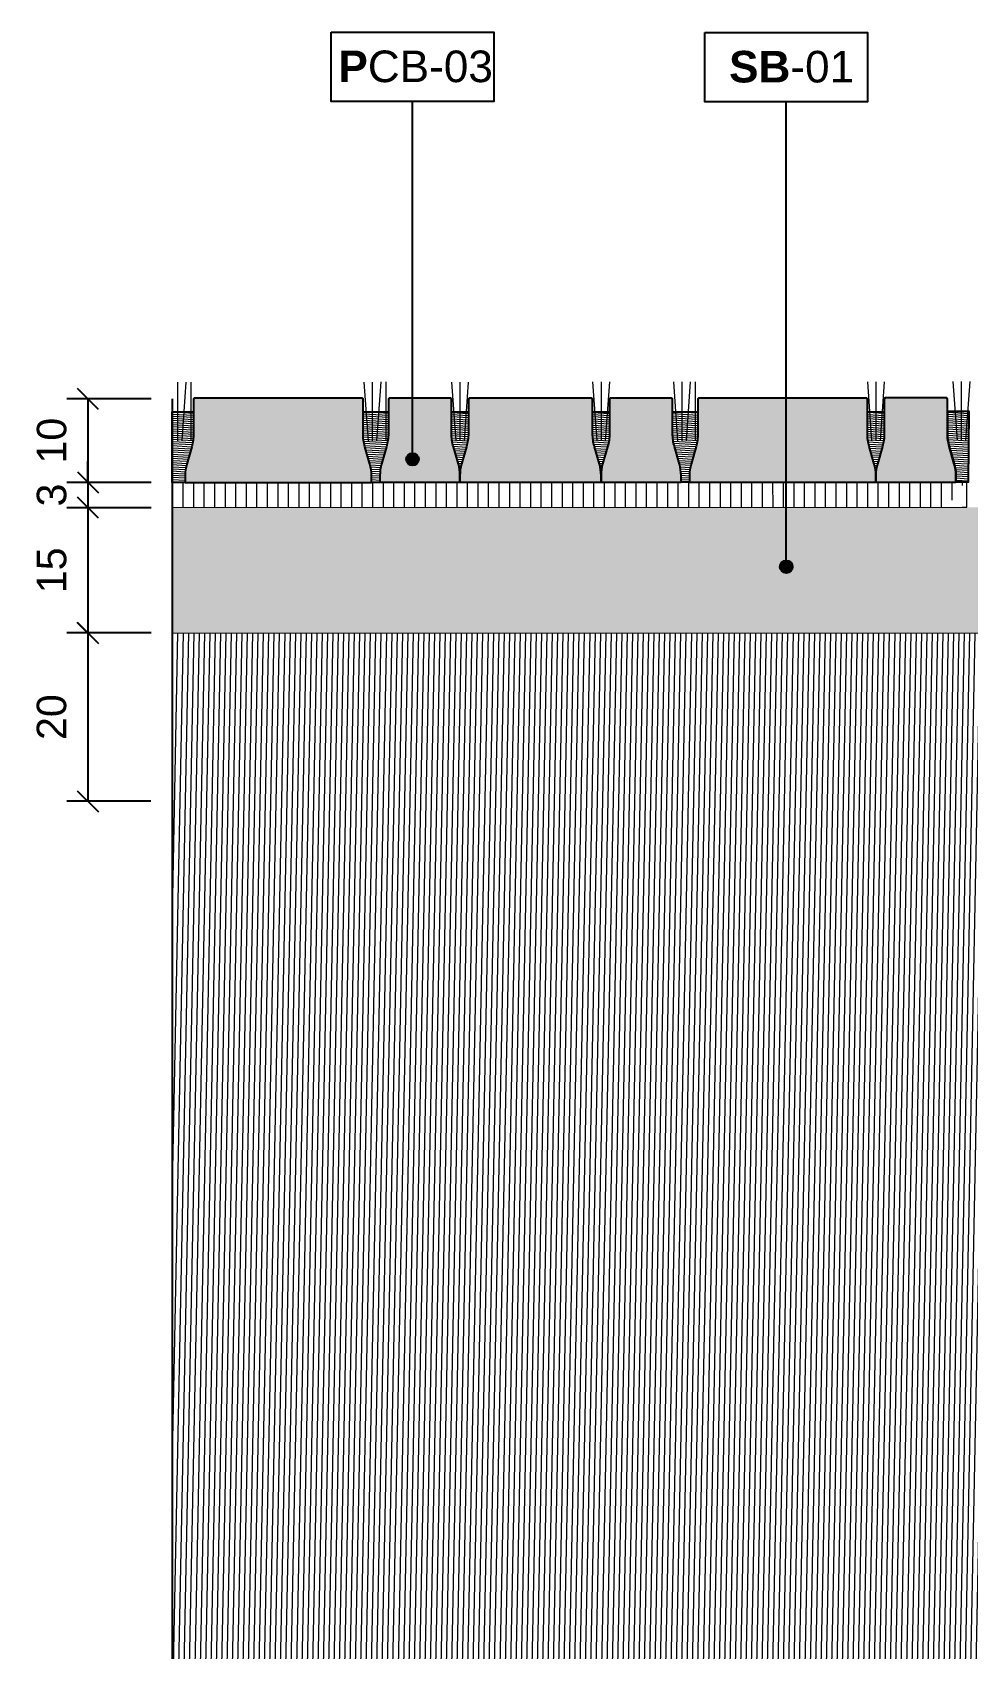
# Model space of a CAD drawing. Header units: metres. Extents: x -325 to 301, y -147 to 149.
# Drawn here: x 67.296 to 68.406, y 15.382 to 17.302 of the extents above; entities that cross this region are included whole.
import ezdxf

# ---------------------------------------------------------------- set-up
doc = ezdxf.new("R2010")
doc.units = ezdxf.units.M
doc.layers.get('Defpoints').update_dxf_attribs({"lineweight": 13})
doc.layers.add('-aux', color=50, linetype='Continuous', plot=False)
doc.layers.add('0-TX-1_25', color=7, linetype='Continuous', true_color=0x3f4f7f)
for name, color, linetype, lineweight, true_color in [('03-TR-Paviment_05_Open Joint Precast Pavements', 7, 'Continuous', 5, 0xb3b3b3), ('3- TR terra vegetal', 7, 'Continuous', 0, 0xbea68e), ('3-TR sorra granitica', 7, 'Continuous', 0, 0xf2dac9)]:
    doc.layers.add(name, color=color, linetype=linetype, lineweight=lineweight, true_color=true_color)
for name, color, linetype, lineweight in [('1-CM', 7, 'Continuous', 0), ('1-L-GESPA', 64, 'Continuous', 0), ('3-TR Seleccionat', 44, 'Continuous', 0), ('3-TR Tot-u', 37, 'Continuous', 0)]:
    doc.layers.add(name, color=color, linetype=linetype, lineweight=lineweight)
for name, color, linetype in [('1-L- kodolé', 7, 'Continuous'), ('1-SECCIÓ', 1, 'Continuous'), ('A-KEYPLAN_HATCH', 7, 'Continuous'), ('A_TEXT_2', 7, 'Continuous')]:
    doc.layers.add(name, color=color, linetype=linetype)
doc.styles.get("Standard").update_dxf_attribs({"font": 'arial.ttf'})
doc.dimstyles.new('ISO-25', dxfattribs={"dimtxt": 0.1, "dimasz": 0.1, "dimexe": 0.1, "dimexo": 0.1, "dimgap": 0.1, "dimtad": 1, "dimdec": 0, "dimlfac": 100, "dimzin": 9, "dimtxsty": 'Standard', "dimblk": 'OBLIQUE', "dimcen": 0.1, "dimadec": 0, "dimazin": 0, "dimtfac": 1, "dimtdec": 0, "dimtmove": 0, "dimatfit": 3, "dimldrblk": 'OBLIQUE', "dimfxl": 1, "dimarcsym": 0})

# ---------------------------------------------------------------- blocks, each defined once
blk = doc.blocks.new('_Oblique')
at = {"color": 0, "lineweight": -2}
blk.add_line((-0.499999999995058, -0.4999999998130015), (0.500000000028669, 0.500000000163238), dxfattribs=at)
blk = doc.blocks.new('*D2147')
at = {"layer": '0-TX-1_25', "color": 0, "lineweight": -2, "transparency": 16777216}
for p, q in [((67.43683932736903, 16.86640819957196), (67.33689761203826, 16.86640819957196)), ((67.36189761203826, 16.86640819957196), (67.36189761203826, 16.76735675693529)), ((67.43683932736903, 16.76735675693529), (67.33689761203826, 16.76735675693529))]:
    blk.add_line(p, q, dxfattribs=at)
at = {"layer": 'Defpoints', "color": 0, "transparency": 16777216}
for p in [(67.46183932736903, 16.86640819957196), (67.36189761203826, 16.76735675693529), (67.46183932736903, 16.76735675693529)]:
    blk.add_point(p, dxfattribs=at)
at = {"layer": '0-TX-1_25', "color": 0, "lineweight": -2, "transparency": 16777216, "xscale": 0.025, "yscale": 0.025, "zscale": 0.025}
for p, rotation in [((67.36189761203826, 16.86640819957196), 90), ((67.36189761203826, 16.76735675693529), 270)]:
    blk.add_blockref('_Oblique', p, dxfattribs=dict(at, rotation=rotation))
at = {"layer": '0-TX-1_25', "color": 0, "transparency": 16777216, "insert": (67.31902755746799, 16.8168824782536), "char_height": 0.035, "attachment_point": 5, "rotation": 90}
blk.add_mtext('10', dxfattribs=at)
blk = doc.blocks.new('*D2148')
at = {"layer": '0-TX-1_25', "color": 0, "lineweight": -2, "transparency": 16777216}
for p, q in [((67.36189761203748, 16.76735675693529), (67.36189761203748, 16.79235675693529)), ((67.436839327369, 16.76735675693529), (67.33689761203748, 16.76735675693529)), ((67.36189761203748, 16.76735675693529), (67.36189761203748, 16.7372792657802)), ((67.436839327369, 16.7372792657802), (67.33689761203748, 16.7372792657802)), ((67.36189761203748, 16.7372792657802), (67.36189761203748, 16.7122792657802))]:
    blk.add_line(p, q, dxfattribs=at)
at = {"layer": 'Defpoints', "color": 0, "transparency": 16777216}
for p in [(67.461839327369, 16.76735675693529), (67.36189761203748, 16.7372792657802), (67.461839327369, 16.7372792657802)]:
    blk.add_point(p, dxfattribs=at)
at = {"layer": '0-TX-1_25', "color": 0, "lineweight": -2, "transparency": 16777216, "xscale": 0.025, "yscale": 0.025, "zscale": 0.025}
for p, rotation in [((67.36189761203748, 16.76735675693529), 270), ((67.36189761203748, 16.7372792657802), 90)]:
    blk.add_blockref('_Oblique', p, dxfattribs=dict(at, rotation=rotation))
at = {"layer": '0-TX-1_25', "color": 0, "transparency": 16777216, "insert": (67.31901562022301, 16.75231801135772), "char_height": 0.035, "attachment_point": 5, "rotation": 90}
blk.add_mtext('3', dxfattribs=at)
blk = doc.blocks.new('*D2149')
at = {"layer": '0-TX-1_25', "color": 0, "lineweight": -2, "transparency": 16777216}
for p, q in [((67.436839327369, 16.7372792657802), (67.33689761203834, 16.7372792657802)), ((67.36189761203835, 16.7372792657802), (67.36189761203835, 16.58848927605714)), ((67.436839327369, 16.58848927605714), (67.33689761203834, 16.58848927605714))]:
    blk.add_line(p, q, dxfattribs=at)
at = {"layer": 'Defpoints', "color": 0, "transparency": 16777216}
for p in [(67.461839327369, 16.7372792657802), (67.36189761203835, 16.58848927605714), (67.461839327369, 16.58848927605714)]:
    blk.add_point(p, dxfattribs=at)
at = {"layer": '0-TX-1_25', "color": 0, "lineweight": -2, "transparency": 16777216, "xscale": 0.025, "yscale": 0.025, "zscale": 0.025}
for p, rotation in [((67.36189761203835, 16.7372792657802), 90), ((67.36189761203835, 16.58848927605714), 270)]:
    blk.add_blockref('_Oblique', p, dxfattribs=dict(at, rotation=rotation))
at = {"layer": '0-TX-1_25', "color": 0, "transparency": 16777216, "insert": (67.31902755746808, 16.66288427091865), "char_height": 0.035, "attachment_point": 5, "rotation": 90}
blk.add_mtext('15', dxfattribs=at)
blk = doc.blocks.new('*D2150')
at = {"layer": '0-TX-1_25', "color": 0, "lineweight": -2, "transparency": 16777216}
for p, q in [((67.43683932736903, 16.58848927605714), (67.33682165266862, 16.58848927605714)), ((67.36182165266862, 16.58848927605714), (67.36182165266862, 16.38864136682058)), ((67.4367633679991, 16.38864136682058), (67.33682165266862, 16.38864136682058))]:
    blk.add_line(p, q, dxfattribs=at)
at = {"layer": 'Defpoints', "color": 0, "transparency": 16777216}
for p in [(67.46183932736903, 16.58848927605714), (67.36182165266862, 16.38864136682058), (67.46176336799911, 16.38864136682058)]:
    blk.add_point(p, dxfattribs=at)
at = {"layer": '0-TX-1_25', "color": 0, "lineweight": -2, "transparency": 16777216, "xscale": 0.025, "yscale": 0.025, "zscale": 0.025}
for p, rotation in [((67.36182165266862, 16.58848927605714), 90), ((67.36182165266862, 16.38864136682058), 270)]:
    blk.add_blockref('_Oblique', p, dxfattribs=dict(at, rotation=rotation))
at = {"layer": '0-TX-1_25', "color": 0, "transparency": 16777216, "insert": (67.31895159809835, 16.48856532143884), "char_height": 0.035, "attachment_point": 5, "rotation": 90}
blk.add_mtext('20', dxfattribs=at)
blk = doc.blocks.new('POINT')
at = {"layer": '0-TX-1_25'}
h = blk.add_hatch(dxfattribs=at)
h.set_pattern_fill('ANGLE', color=256)
h.set_pattern_definition([(0, (-83.74681484067048, -12.72584030761209), (0, 6.985), [5.08, -1.905]), (90, (-83.74681484067048, -12.72584030761209), (-6.985, 4.277078946022131e-16), [5.08, -1.905])])
edge = h.paths.add_edge_path()
edge.add_arc((0, 0), 0.0075, 0, 360)
h = blk.add_hatch(color=256, dxfattribs=at)
h.dxf.hatch_style = 1
edge = h.paths.add_edge_path()
edge.add_arc((0, 0), 0.0075, 0, 360)
blk.add_circle((0, 0), 0.0075, dxfattribs=at)
blk = doc.blocks.new('hatch keyplan 2')
at = {"layer": 'A-KEYPLAN_HATCH'}
blk.add_lwpolyline([(0, 0.005476596624248486), (0.012874798693294, 0.005476596623793739), (0.012874798693294, -2.273736754432321e-13), (0, 0)], close=True, dxfattribs=at)
blk = doc.blocks.new('hatch keyplan')
at = {"layer": 'A-KEYPLAN_HATCH'}
blk.add_blockref('hatch keyplan 2', (1.430579833341536, 0.8521467901477053), dxfattribs=at)
blk = doc.blocks.new('PCB04')
at = {"layer": 'A-KEYPLAN_HATCH'}
blk.add_blockref('hatch keyplan', (-1.429579833357655, -0.8521467901535917), dxfattribs=at)
at = {"layer": 'A_TEXT_2', "insert": (0.0002022691850249725, 0.004032374428489138), "char_height": 0.0025, "attachment_point": 1}
blk.add_mtext_dynamic_manual_height_columns('\\pi0.00137;{\\fArial|b1|i0|c0|p34;P}CB-03', width=0.01456192034901793, gutter_width=0.015, heights=[0], dxfattribs=at)
blk = doc.blocks.new('SB-01')
at = {"layer": 'A-KEYPLAN_HATCH'}
blk.add_blockref('hatch keyplan', (-1.430579833341536, -0.8521467901477053), dxfattribs=at)
at = {"layer": 'A_TEXT_2', "insert": (-0.0007977307988561444, 0.004032374434375541), "char_height": 0.0025, "attachment_point": 1}
blk.add_mtext_dynamic_manual_height_columns('\\pi0.00271;{\\fArial|b1|i0|c0|p34;SB}-01', width=0.01456192034901793, gutter_width=0.015, heights=[0], dxfattribs=at)

msp = doc.modelspace()

# ---------------------------------------------------------------- hatches: boundary and pattern name
at = {"layer": '03-TR-Paviment_05_Open Joint Precast Pavements'}
h = msp.add_hatch(color=256, dxfattribs=at)
h.dxf.hatch_style = 1
edge = h.paths.add_edge_path()
edge.add_line((67.69855364740899, 16.7674007251596), (67.69855157466681, 16.77559650371815))
edge.add_arc((67.65013401814483, 16.77558425316827), 0.0484175580717994, 0.01449690649935381, 16.01351603288779)
edge.add_line((67.69667281259709, 16.78894091968974), (67.6907209248856, 16.80967914952738))
edge.add_arc((67.74564811643037, 16.82544329263662), 0.0571445936109841, 180.0144976407728, 196.0135167670559, ccw=False)
edge.add_line((67.68850352464872, 16.82542883325081), (67.68849311924458, 16.86655410619777))
edge.add_line((67.68849311924458, 16.86655410619777), (67.68769591413115, 16.86655390449111))
edge.add_line((67.68769591413115, 16.86655390449111), (67.68769570056541, 16.86739798027426))
edge.add_line((67.68769570056541, 16.86739798027426), (67.48812425764362, 16.86734748618461))
edge.add_line((67.48812425764362, 16.86734748618461), (67.48812447120973, 16.86650340900448))
edge.add_line((67.48812447120973, 16.86650340900448), (67.4873272656297, 16.866503211023))
edge.add_line((67.4873272656297, 16.866503211023), (67.4873376715001, 16.82537793574785))
edge.add_arc((67.4301930820745, 16.82536347325991), 0.05714459125573003, -15.984518374578215, 0.01450075170441778, ccw=False)
edge.add_line((67.48512824282734, 16.80962713242593), (67.4791868506044, 16.78888588919214))
edge.add_arc((67.52573239306159, 16.77555277531361), 0.04841755310143917, 164.0154767828903, 180.0144959092791)
edge.add_line((67.47731484150974, 16.77554052560768), (67.47731691518312, 16.76734474751503))
edge.add_line((67.47731691518312, 16.76734474751503), (67.69855364740899, 16.7674007251596))
h = msp.add_hatch(color=256, dxfattribs=at)
h.dxf.hatch_style = 1
edge = h.paths.add_edge_path()
edge.add_line((67.80351672919748, 16.76742728356297), (67.80351465692111, 16.77562306165599))
edge.add_arc((67.75509709519616, 16.77561081014645), 0.04841756327499123, 0.01449804057094715, 16.01351716695896)
edge.add_line((67.80163589438536, 16.78896747902445), (67.79568400620822, 16.80970570886196))
edge.add_arc((67.85061119159269, 16.82546984772478), 0.05714458651828371, 180.0144952522338, 196.0135143785157, ccw=False)
edge.add_line((67.79346660690314, 16.82545539072299), (67.79345620103331, 16.86658066366982))
edge.add_line((67.79345620103331, 16.86658066366982), (67.79265899591965, 16.86658046289446))
edge.add_line((67.79265899591965, 16.86658046289446), (67.79265878328522, 16.86742453867787))
edge.add_line((67.79265878328522, 16.86742453867787), (67.719360990723, 16.86740599353641))
edge.add_line((67.719360990723, 16.86740599353641), (67.71936120428933, 16.86656191542497))
edge.add_line((67.71936120428933, 16.86656191542497), (67.7185639982434, 16.86656171837467))
edge.add_line((67.7185639982434, 16.86656171837467), (67.7185744045797, 16.82543644216832))
edge.add_arc((67.66142981823424, 16.82542198180367), 0.05714458817504688, -15.984520502701116, 0.014498623581914671, ccw=False)
edge.add_line((67.71636497544102, 16.8096856397776), (67.7104235832181, 16.78894439654384))
edge.add_arc((67.75696912401855, 16.77561128289777), 0.04841755144474932, 164.0154765074618, 180.0144956338514)
edge.add_line((67.70855157412333, 16.77559903342501), (67.70855364872803, 16.7674032553326))
edge.add_line((67.70855364872803, 16.7674032553326), (67.80351672919748, 16.76742728356297))
h = msp.add_hatch(color=256, dxfattribs=at)
h.dxf.hatch_style = 1
edge = h.paths.add_edge_path()
edge.add_line((67.97100788603221, 16.76746966125198), (67.97100581189304, 16.7756654398102))
edge.add_arc((67.92258825417906, 16.77565319280642), 0.04841755926288743, 0.0144927098038582, 16.01351183619179)
edge.add_line((67.96912705075452, 16.78900985624767), (67.96317516304305, 16.80974808608532))
edge.add_arc((68.01810235316427, 16.82551222730465), 0.05714459172131849, 180.0144962131299, 196.0135153394127, ccw=False)
edge.add_line((67.96095776327194, 16.82549776934319), (67.96094735740213, 16.86662304229003))
edge.add_line((67.96094735740213, 16.86662304229003), (67.96015015228859, 16.86662284104904))
edge.add_line((67.96015015228859, 16.86662284104904), (67.96014993872285, 16.86746691683219))
edge.add_line((67.96014993872285, 16.86746691683219), (67.81432407212377, 16.86743002176702))
edge.add_line((67.81432407212377, 16.86743002176702), (67.81432428662156, 16.86658594319013))
edge.add_line((67.81432428662156, 16.86658594319013), (67.81352708104129, 16.86658574613996))
edge.add_line((67.81352708104129, 16.86658574613996), (67.81353748691191, 16.8254604699335))
edge.add_arc((67.7563929001, 16.82544601288219), 0.05714458864066561, -15.984523824927805, 0.014495301354884305, ccw=False)
edge.add_line((67.81132805684194, 16.80970966754255), (67.80538666508478, 16.78896842384323))
edge.add_arc((67.851932207542, 16.77563530996473), 0.04841755310148207, 164.0154767829574, 180.0144959093464)
edge.add_line((67.80351465599013, 16.77562306025875), (67.80351672919748, 16.76742728356297))
edge.add_line((67.80351672919748, 16.76742728356297), (67.97100788603221, 16.76746966125198))
h = msp.add_hatch(color=256, dxfattribs=at)
h.dxf.hatch_style = 1
edge = h.paths.add_edge_path()
edge.add_line((68.06597096836643, 16.76749368110092), (68.06596889469282, 16.77568946012489))
edge.add_arc((68.01755133439235, 16.77567720672614), 0.0484175618510017, 0.01450027663451062, 16.01351940302273)
edge.add_line((68.06409013169153, 16.78903387702756), (68.05813824444584, 16.80977210639969))
edge.add_arc((68.11306543148692, 16.82553624549578), 0.05714458817496195, 180.0144950188371, 196.0135141451203, ccw=False)
edge.add_line((68.05592084514063, 16.82552178872636), (68.05591043927058, 16.86664706260451))
edge.add_line((68.05591043927058, 16.86664706260451), (68.05511323415679, 16.86664686229486))
edge.add_line((68.05511323415679, 16.86664686229486), (68.05511302105695, 16.86749093714678))
edge.add_line((68.05511302105695, 16.86749093714678), (67.98181522896039, 16.86747239200545))
edge.add_line((67.98181522896039, 16.86747239200545), (67.98181544252648, 16.86662831482532))
edge.add_line((67.98181544252648, 16.86662831482532), (67.98101823694667, 16.86662811591252))
edge.add_line((67.98101823694667, 16.86662811591252), (67.98102864188553, 16.82550284156845))
edge.add_arc((67.92388405056991, 16.82548838050409), 0.05714459314539206, -15.984519802403497, 0.014499323879022086, ccw=False)
edge.add_line((67.9788192127472, 16.80975203778074), (67.97287782052418, 16.78901079501264))
edge.add_arc((68.01942336675992, 16.77567768398297), 0.04841755594941205, 164.0154812551369, 180.0145003815259)
edge.add_line((67.97100581236107, 16.77566543049707), (67.9710078860342, 16.76746965333574))
edge.add_line((67.9710078860342, 16.76746965333574), (68.06597096836643, 16.76749368110092))
h = msp.add_hatch(color=256, dxfattribs=at)
h.dxf.hatch_style = 1
edge = h.paths.add_edge_path()
edge.add_line((68.29720769958573, 16.76755217820769), (68.29720562730922, 16.77574795676637))
edge.add_arc((68.24878807078723, 16.77573570621644), 0.04841755807180651, 0.01449690655821002, 16.01351603294669)
edge.add_line((68.29532686523949, 16.78909237273795), (68.28937497706235, 16.80983060257547))
edge.add_arc((68.34430216741697, 16.825594742138), 0.05714459148860222, 180.0144945518477, 196.0135136781331, ccw=False)
edge.add_line((68.28715757775693, 16.8255802858335), (68.28714717235277, 16.86670555878042))
edge.add_line((68.28714717235277, 16.86670555878042), (68.28634996677356, 16.86670535753933))
edge.add_line((68.28634996677356, 16.86670535753933), (68.28634975320746, 16.86754943471946))
edge.add_line((68.28634975320746, 16.86754943471946), (68.08677831028581, 16.86749894016414))
edge.add_line((68.08677831028581, 16.86749894016414), (68.08677852431781, 16.86665486205281))
edge.add_line((68.08677852431781, 16.86665486205281), (68.08598131920357, 16.86665466360579))
edge.add_line((68.08598131920357, 16.86665466360579), (68.08599172367684, 16.82552938879596))
edge.add_arc((68.02884713590791, 16.8255149265413), 0.05714458959900513, -15.984518608053577, 0.014500518229283443, ccw=False)
edge.add_line((68.08378229500396, 16.80977858593968), (68.07784090231537, 16.7890373427058))
edge.add_arc((68.12438644358062, 16.77570423237345), 0.04841755097906049, 164.015480428673, 180.0144995550625)
edge.add_line((68.07596889415194, 16.77569197958721), (68.07597096735962, 16.76749620149444))
edge.add_line((68.07597096735962, 16.76749620149444), (68.29720769958573, 16.76755217820769))
h = msp.add_hatch(color=256, dxfattribs=at)
h.dxf.hatch_style = 1
edge = h.paths.add_edge_path()
edge.add_line((68.39217078378171, 16.76757620154955), (68.39216871150533, 16.77577197964257))
edge.add_arc((68.34375114978039, 16.77575972813303), 0.04841756327499834, 0.01449804057094502, 16.01351716695664)
edge.add_line((68.39028994896958, 16.78911639701103), (68.38433806079243, 16.80985462684853))
edge.add_arc((68.4392652461769, 16.8256187657113), 0.05714458651827584, 180.0144952521804, 196.0135143784623, ccw=False)
edge.add_line((68.38212066148736, 16.82560430870957), (68.38211025561753, 16.8667295816564))
edge.add_line((68.38211025561753, 16.8667295816564), (68.38131305050388, 16.86672938088107))
edge.add_line((68.38131305050388, 16.86672938088107), (68.38131283786944, 16.86757345666445))
edge.add_line((68.38131283786944, 16.86757345666445), (68.30801504530722, 16.86755491152299))
edge.add_line((68.30801504530722, 16.86755491152299), (68.30801525887355, 16.86671083341155))
edge.add_line((68.30801525887355, 16.86671083341155), (68.30721805282762, 16.86671063636125))
edge.add_line((68.30721805282762, 16.86671063636125), (68.30722845916391, 16.82558536015492))
edge.add_arc((68.2500838728184, 16.82557089979021), 0.05714458817510373, -15.984520502640407, 0.014498623638871777, ccw=False)
edge.add_line((68.30501903002525, 16.80983455776418), (68.29907763780233, 16.78909331453043))
edge.add_arc((68.34562317860278, 16.77576020088436), 0.04841755144475615, 164.0154765074641, 180.0144956338514)
edge.add_line((68.29720562870756, 16.7757479514116), (68.29720770331225, 16.76755217331917))
edge.add_line((68.29720770331225, 16.76755217331917), (68.39217078378171, 16.76757620154955))
at = {"layer": '3- TR terra vegetal'}
h = msp.add_hatch(dxfattribs=at)
h.set_pattern_fill('_USER', color=256, scale=0.002499999999999998, angle=-38.89586389563746, style=0, pattern_type=0)
h.set_pattern_definition([(356.7506083412253, (77.65892657981485, 10.06214581985447), (0.0001417054676983827, 0.002495980681099989), [])])
edge = h.paths.add_edge_path()
edge.add_line((67.47731691662128, 16.76734124323554), (67.46731691902777, 16.76733871207654))
edge.add_line((67.46731691902777, 16.76733871207654), (67.461839327369, 16.76733871207654))
edge.add_line((67.461839327369, 16.76733871207654), (67.461839327369, 16.78887890659589))
edge.add_line((67.461839327369, 16.78887890659589), (67.461839327369, 16.80961713872909))
edge.add_line((67.461839327369, 16.80961713872909), (67.461839327369, 16.82536682150897))
edge.add_line((67.461839327369, 16.82536682150897), (67.461839327369, 16.85092943954971))
edge.add_line((67.461839327369, 16.85092943954971), (67.48733120562147, 16.85093704723689))
edge.add_line((67.48733120562147, 16.85093704723689), (67.48733767308171, 16.82537442919593))
edge.add_arc((67.43019308153305, 16.82535996947032), 0.05714459337808998, -15.984521144791472, 0.014497981523106773, ccw=False)
edge.add_line((67.48512824356536, 16.80962362539581), (67.47918685145721, 16.78888238445729))
edge.add_arc((67.52573239067537, 16.77554927130236), 0.04841754978839098, 164.0154765505667, 180.0144956767758)
edge.add_line((67.47731484243653, 16.77553702179375), (67.47731691662128, 16.76734124323554))
edge.add_line((67.47731691662128, 16.76734124323554), (67.46731691902777, 16.76733871207654))
h = msp.add_hatch(dxfattribs=at)
h.set_pattern_fill('_USER', color=256, scale=0.002499999999999998, angle=-38.89586389563746, style=0, pattern_type=0)
h.set_pattern_definition([(356.7506083412253, (77.890163312428, 10.06220432935878), (0.0001417054676983827, 0.002495980681099989), [])])
edge = h.paths.add_edge_path()
edge.add_line((67.70855364923443, 16.76739975273985), (67.69855365164092, 16.76739722158085))
edge.add_line((67.69855365164092, 16.76739722158085), (67.69855157652475, 16.77559300060447))
edge.add_arc((67.65013402212362, 16.77558075286643), 0.04841755595022462, 0.01449357970011741, 16.01351270581423)
edge.add_line((67.69667281531224, 16.7889374161002), (67.6907209288818, 16.80967564823339))
edge.add_arc((67.74564811725892, 16.82543978952491), 0.05714459006480625, 180.0144967651825, 196.0135158913986, ccw=False)
edge.add_line((67.68850352902324, 16.82542533101328), (67.68849706063166, 16.85098794905402))
edge.add_line((67.68849706063166, 16.85098794905402), (67.71856793823463, 16.8509955567412))
edge.add_line((67.71856793823463, 16.8509955567412), (67.71857440569487, 16.82543293870023))
edge.add_arc((67.66142981414619, 16.82541847897463), 0.05714459337810419, -15.984521144787493, 0.014497981523106773, ccw=False)
edge.add_line((67.71636497617851, 16.80968213490011), (67.71042358407037, 16.78894089396159))
edge.add_arc((67.75696912328851, 16.77560778080666), 0.04841754978837733, 164.015476550562, 180.0144956767758)
edge.add_line((67.70855157504968, 16.77559553129805), (67.70855364923443, 16.76739975273985))
edge.add_line((67.70855364923443, 16.76739975273985), (67.69855365164092, 16.76739722158085))
h = msp.add_hatch(dxfattribs=at)
h.set_pattern_fill('_USER', color=256, scale=0.002499999999999998, angle=-38.89586389563746, style=0, pattern_type=0)
h.set_pattern_definition([(356.7506083412253, (77.89016331335888, 10.0622043311035), (0.0001417054676983827, 0.002495980681099989), [])])
edge = h.paths.add_edge_path()
edge.add_line((67.80351673249645, 16.76742378650323), (67.80351465784618, 16.77561956459564))
edge.add_arc((67.7550971069912, 16.77560731804958), 0.04841755240377495, 0.01449217021304442, 16.01351129632717)
edge.add_line((67.80163589709956, 16.78896397916014), (67.79568401020325, 16.80970221222455))
edge.add_arc((67.8506111985804, 16.82546635351618), 0.05714459006486297, 180.0144967652751, 196.0135158914935, ccw=False)
edge.add_line((67.79346661034465, 16.82545189500445), (67.79346014288569, 16.85101450792314))
edge.add_line((67.79346014288569, 16.85101450792314), (67.81353102196385, 16.85101958445109))
edge.add_line((67.81353102196385, 16.85101958445109), (67.8135374875598, 16.8254569729289))
edge.add_arc((67.75639289624446, 16.82544251154659), 0.05714459314518119, -15.984519483638394, 0.014499642674024926, ccw=False)
edge.add_line((67.8113280585091, 16.80970616912893), (67.80538666593576, 16.78896492632765))
edge.add_arc((67.85193220041593, 16.77563181552687), 0.04841754458531457, 164.0154776847026, 180.0144968109154)
edge.add_line((67.8035146573804, 16.77561956506118), (67.80351673203091, 16.76742378603745))
h = msp.add_hatch(dxfattribs=at)
h.set_pattern_fill('_USER', color=256, scale=0.002499999999999998, angle=-38.89586389563746, style=0, pattern_type=0)
h.set_pattern_definition([(356.7506083412253, (78.05765446972771, 10.06224670972371), (0.0001417054676983827, 0.002495980681099989), [])])
edge = h.paths.add_edge_path()
edge.add_line((67.97100788886527, 16.76746616512344), (67.971005814215, 16.77566194321585))
edge.add_arc((67.92258826336003, 16.77564969666978), 0.04841755240377495, 0.01449217021304442, 16.01351129632717)
edge.add_line((67.96912705346838, 16.78900635778035), (67.96317516657207, 16.80974459084476))
edge.add_arc((68.01810235494922, 16.82550873213638), 0.05714459006486297, 180.0144967652751, 196.0135158914935, ccw=False)
edge.add_line((67.96095776671348, 16.82549427362466), (67.96095129925452, 16.85105688654335))
edge.add_line((67.96095129925452, 16.85105688654335), (67.98102217833268, 16.8510619630713))
edge.add_line((67.98102217833268, 16.8510619630713), (67.98102864392862, 16.82549935154911))
edge.add_arc((67.92388405261329, 16.8254848901668), 0.05714459314518119, -15.984519483638394, 0.014499642674024926, ccw=False)
edge.add_line((67.97881921487793, 16.80974854774914), (67.97287782230458, 16.78900730494786))
edge.add_arc((68.01942335678476, 16.77567419414708), 0.04841754458531457, 164.0154776847026, 180.0144968109154)
edge.add_line((67.97100581374923, 16.77566194368138), (67.97100788839974, 16.76746616465766))
h = msp.add_hatch(dxfattribs=at)
h.set_pattern_fill('_USER', color=256, scale=0.002499999999999998, angle=-38.89586389563746, style=0, pattern_type=0)
h.set_pattern_definition([(356.7506083412253, (78.257580632454, 10.06229728576552), (0.0001417054676983827, 0.002495980681099989), [])])
edge = h.paths.add_edge_path()
edge.add_line((68.07597096926042, 16.76749270914659), (68.06597097166691, 16.7674901779876))
edge.add_line((68.06597097166691, 16.7674901779876), (68.06596889655074, 16.77568595701122))
edge.add_arc((68.01755134214962, 16.77567370927317), 0.04841755595022462, 0.01449357970011741, 16.01351270581423)
edge.add_line((68.06409013533823, 16.78903037250694), (68.0581382489078, 16.80976860464014))
edge.add_arc((68.11306543728492, 16.82553274593166), 0.05714459006480625, 180.0144967651825, 196.0135158913986, ccw=False)
edge.add_line((68.05592084904923, 16.82551828742002), (68.05591438065765, 16.85108090546076))
edge.add_line((68.05591438065765, 16.85108090546076), (68.08598525826062, 16.85108851314794))
edge.add_line((68.08598525826062, 16.85108851314794), (68.08599172572086, 16.82552589510698))
edge.add_arc((68.02884713417218, 16.82551143538137), 0.05714459337810419, -15.984521144787493, 0.014497981523106773, ccw=False)
edge.add_line((68.0837822962045, 16.80977509130686), (68.07784090409636, 16.78903385036834))
edge.add_arc((68.1243864433145, 16.77570073721341), 0.04841754978837733, 164.015476550562, 180.0144956767758)
edge.add_line((68.07596889507568, 16.7756884877048), (68.07597096926042, 16.76749270914659))
edge.add_line((68.07597096926042, 16.76749270914659), (68.06597097166691, 16.7674901779876))
h = msp.add_hatch(dxfattribs=at)
h.set_pattern_fill('_USER', color=256, scale=0.002499999999999998, angle=-38.89586389563746, style=0, pattern_type=0)
h.set_pattern_definition([(356.7506083412253, (78.38385428467835, 10.0623292262141), (0.0001417054676983827, 0.002495980681099989), [])])
edge = h.paths.add_edge_path()
edge.add_line((68.29720770381591, 16.76754868161383), (68.29720562916565, 16.77574445970625))
edge.add_arc((68.24878807831067, 16.77573221316018), 0.04841755240377495, 0.01449217021304442, 16.01351129632717)
edge.add_line((68.29532686841902, 16.78908887427075), (68.28937498152271, 16.80982710733515))
edge.add_arc((68.34430216989986, 16.82559124862678), 0.05714459006486297, 180.0144967652751, 196.0135158914935, ccw=False)
edge.add_line((68.28715758166412, 16.82557679011505), (68.28715111420516, 16.85113940303374))
edge.add_line((68.28715111420516, 16.85113940303374), (68.30722199328332, 16.8511444795617))
edge.add_line((68.30722199328332, 16.8511444795617), (68.30722845887927, 16.82558186803951))
edge.add_arc((68.25008386756393, 16.82556740665719), 0.05714459314518119, -15.984519483638394, 0.014499642674024926, ccw=False)
edge.add_line((68.30501902982857, 16.80983106423953), (68.29907763725522, 16.78908982143825))
edge.add_arc((68.3456231717354, 16.77575671063747), 0.04841754458531457, 164.0154776847026, 180.0144968109154)
edge.add_line((68.29720562869987, 16.77574446017178), (68.29720770335038, 16.76754868114806))
h = msp.add_hatch(dxfattribs=at)
h.set_pattern_fill('_USER', color=256, scale=0.002499999999999998, angle=-38.89586389563746, style=0, pattern_type=0)
h.set_pattern_definition([(356.7506083412253, (78.7985699111787, 10.05693786491683), (0.0001417054676983827, 0.002495980681099989), [])])
edge = h.paths.add_edge_path()
edge.add_line((68.39212835196912, 16.7680848161867), (68.4070885953142, 16.76808504361986))
edge.add_line((68.4070885953142, 16.76808504361986), (68.40801421946473, 16.85139284723873))
edge.add_line((68.40801421946473, 16.85139284723873), (68.3821140634348, 16.85168062111924))
edge.add_line((68.3821140634348, 16.85168062111924), (68.38210759550876, 16.82611800261273))
edge.add_arc((68.43925217900707, 16.82610354571012), 0.05714458532702626, 179.9855048469004, 195.9845239732118)
edge.add_line((68.38431702549137, 16.8103672011408), (68.39025841759906, 16.78962595833965))
edge.add_arc((68.34371288003766, 16.77629284541713), 0.04841754813168849, -0.014495401284989384, 15.984523724931819, ccw=False)
edge.add_line((68.39213042661986, 16.77628059614174), (68.39212835196912, 16.7680848161867))
edge.add_line((68.39212835196912, 16.7680848161867), (68.4070885953142, 16.76808504361986))
at = {"layer": '3-TR Seleccionat'}
h = msp.add_hatch(dxfattribs=at)
h.set_pattern_fill('ANSI31', color=256, scale=0.002, angle=223.8682194563586, style=0)
h.set_pattern_definition([(268.8682194563586, (428204.6732236163, -659405.297450917), (-0.006348761178338337, 0.0001254252782496586), [])])
h.paths.add_polyline_path([(67.461839327369, 16.38864139983551), (67.461839327369, 14.51848977604487), (70.34267652170769, 14.51848977604487), (70.34267652170769, 14.76848977604487), (69.89434248433643, 14.76848977604487), (69.68790089790646, 16.58848927605712), (68.40385150047759, 16.58848927605713), (67.461839327369, 16.58848927605713)])
at = {"layer": '3-TR sorra granitica'}
h = msp.add_hatch(dxfattribs=at)
h.set_pattern_fill('LINE', color=256, scale=0.09999999999999998, angle=54.36802460532453, style=0)
h.set_pattern_definition([(90.01449684407231, (92.47243917585915, 224.9293241760332), (-0.0124999995998879, -3.162720719002675e-06), [])])
h.paths.add_polyline_path([(68.40333570506516, 16.76731793271347), (68.40275823231869, 16.73808748885472), (68.40524268504932, 16.73808832254619), (68.40522252366641, 16.76731783822218)])
h.paths.add_polyline_path([(67.461839327369, 16.76736508255061), (67.461839327369, 16.73777175087912), (68.38162344803916, 16.73808039679399), (68.4029139911373, 16.76731795383274)])
at = {"layer": '3-TR Tot-u'}
h = msp.add_hatch(dxfattribs=at)
h.set_pattern_fill('EARTH', color=256, scale=0.005, angle=-84.07414778341365)
h.set_pattern_definition([(275.9258522165863, (4.585589695748823, -62.99837885617912), (0.03485825126725671, -0.02830242601949161), [0.03175, -0.03175]), (275.9258522165863, (4.59743232274009, -62.99714963894516), (0.03485825126725671, -0.02830242601949161), [0.03175, -0.03175]), (275.9258522165863, (4.609274949731351, -62.9959204217112), (0.03485825126725671, -0.02830242601949161), [0.03175, -0.03175]), (5.925852216586344, (4.613632231139761, -62.99945822496365), (0.02830242601949161, 0.03485825126725671), [0.03174999999999995, -0.03174999999999995]), (5.925852216586344, (4.614861448373716, -63.0113008519549), (0.02830242601949161, 0.03485825126725671), [0.03174999999999995, -0.03174999999999995]), (5.925852216586344, (4.616090665607672, -63.02314347894617), (0.02830242601949161, 0.03485825126725671), [0.03174999999999995, -0.03174999999999995])])
h.paths.add_polyline_path([(68.4052198415228, 16.53783138054538), (68.40099428444869, 16.53791486008647), (68.40099285046017, 16.53783293287904)])
h.paths.add_polyline_path([(67.461839327369, 16.5885932382734), (68.46241961628861, 16.58848927605713), (69.68790089790646, 16.58848927605714), (69.6449867274669, 16.7381632505962), (69.60406937535862, 16.73809563783914), (67.461839327369, 16.73747403263822)])

# ---------------------------------------------------------------- linework, layer by layer
at = {"layer": '-aux'}
for points in [[(67.47731691662128, 16.76734124323554), (67.46731691902777, 16.76733871207654), (67.461839327369, 16.76733871207654), (67.461839327369, 16.78887890659589), (67.461839327369, 16.80961713872909), (67.461839327369, 16.82536682150897), (67.461839327369, 16.85092943954971), (67.48733120562147, 16.85093704723689), (67.48733767308171, 16.82537442919593, -0.0699225111484148), (67.48512824356536, 16.80962362539581), (67.47918685145721, 16.78888238445729, 0.06992251114798485), (67.47731484243653, 16.77553702179375), (67.47731691662128, 16.76734124323554), (67.46731691902777, 16.76733871207654)], [(67.70855364923443, 16.76739975273985), (67.69855365164092, 16.76739722158085), (67.69855157652475, 16.77559300060447, 0.06992251114754273), (67.69667281531224, 16.7889374161002), (67.6907209288818, 16.80967564823339, -0.06992251114800961), (67.68850352902324, 16.82542533101328), (67.68849706063166, 16.85098794905402), (67.71856793823463, 16.8509955567412), (67.71857440569487, 16.82543293870023, -0.0699225111484148), (67.71636497617851, 16.80968213490011), (67.71042358407037, 16.78894089396159, 0.06992251114798485), (67.70855157504968, 16.77559553129805), (67.70855364923443, 16.76739975273985), (67.69855365164092, 16.76739722158085)], [(67.80351673203091, 16.76742378603745), (67.80351673249645, 16.76742378650323), (67.80351465784618, 16.77561956459564, 0.06992251114754273), (67.80163589709956, 16.78896397916014), (67.79568401020325, 16.80970221222455, -0.06992251114800961), (67.79346661034465, 16.82545189500445), (67.79346014288569, 16.85101450792314), (67.81353102196385, 16.85101958445109), (67.8135374875598, 16.8254569729289, -0.0699225111484148), (67.8113280585091, 16.80970616912893), (67.80538666593576, 16.78896492632765, 0.06992251114798485), (67.8035146573804, 16.77561956506118), (67.80351673203091, 16.76742378603745), (67.80351673249645, 16.76742378650323)], [(67.97100788839974, 16.76746616465766), (67.97100788886527, 16.76746616512344), (67.971005814215, 16.77566194321585, 0.06992251114754273), (67.96912705346838, 16.78900635778035), (67.96317516657207, 16.80974459084476, -0.06992251114800961), (67.96095776671348, 16.82549427362466), (67.96095129925452, 16.85105688654335), (67.98102217833268, 16.8510619630713), (67.98102864392862, 16.82549935154911, -0.0699225111484148), (67.97881921487793, 16.80974854774914), (67.97287782230458, 16.78900730494786, 0.06992251114798485), (67.97100581374923, 16.77566194368138), (67.97100788839974, 16.76746616465766), (67.97100788886527, 16.76746616512344)], [(68.07597096926042, 16.76749270914659), (68.06597097166691, 16.7674901779876), (68.06596889655074, 16.77568595701122, 0.06992251114754273), (68.06409013533823, 16.78903037250694), (68.0581382489078, 16.80976860464014, -0.06992251114800961), (68.05592084904923, 16.82551828742002), (68.05591438065765, 16.85108090546076), (68.08598525826062, 16.85108851314794), (68.08599172572086, 16.82552589510698, -0.0699225111484148), (68.0837822962045, 16.80977509130686), (68.07784090409636, 16.78903385036834, 0.06992251114798485), (68.07596889507568, 16.7756884877048), (68.07597096926042, 16.76749270914659), (68.06597097166691, 16.7674901779876)], [(68.29720770335038, 16.76754868114806), (68.29720770381591, 16.76754868161383), (68.29720562916565, 16.77574445970625, 0.06992251114754273), (68.29532686841902, 16.78908887427075), (68.28937498152271, 16.80982710733515, -0.06992251114800961), (68.28715758166412, 16.82557679011505), (68.28715111420516, 16.85113940303374), (68.30722199328332, 16.8511444795617), (68.30722845887927, 16.82558186803951, -0.0699225111484148), (68.30501902982857, 16.80983106423953), (68.29907763725522, 16.78908982143825, 0.06992251114798485), (68.29720562869987, 16.77574446017178), (68.29720770335038, 16.76754868114806), (68.29720770381591, 16.76754868161383)], [(68.39212835196912, 16.7680848161867), (68.4070885953142, 16.76808504361986), (68.40801421946473, 16.85139284723873), (68.3821140634348, 16.85168062111924), (68.38210759550876, 16.82611800261273, 0.0699225111484148), (68.38431702549137, 16.8103672011408), (68.39025841759906, 16.78962595833965, -0.06992251114798485), (68.39213042661986, 16.77628059614174), (68.39212835196912, 16.7680848161867), (68.4070885953142, 16.76808504361986)]]:
    msp.add_lwpolyline(points, format="xyb", dxfattribs=at)
at = {"layer": '0-TX-1_25'}
for points in [[(67.74721148195682, 16.79472366932031), (67.74721148195682, 17.21967139162663)], [(68.19083769735151, 16.66709325265742), (68.19083769735104, 17.21967139162436)]]:
    msp.add_lwpolyline(points, dxfattribs=at)
at = {"layer": '1-CM'}
msp.add_line((69.68790089790646, 16.58848927605712), (67.461839327369, 16.58790565604344), dxfattribs=at)
for points in [[(68.3994940849248, 16.73808457938902), (68.40524268504932, 16.73808832254619), (68.40522252366641, 16.76731783822218), (67.461839327369, 16.76734622521536)], [(67.461839327369, 16.73747403263822), (68.3994940849248, 16.73808457938902)]]:
    msp.add_lwpolyline(points, dxfattribs=at)
at = {"layer": '1-L- kodolé'}
for points in [[(67.69855364740899, 16.7674007251596), (67.69855157466681, 16.77559650371815, 0.06992251114875708), (67.69667281259709, 16.78894091968974), (67.6907209248856, 16.80967914952738, -0.0699225111482901), (67.68850352464872, 16.82542883325081), (67.68849311924458, 16.86655410619777), (67.68769591413115, 16.86655390449111), (67.68769570056541, 16.86739798027426), (67.48812425764362, 16.86734748618461), (67.48812447120973, 16.86650340900448), (67.4873272656297, 16.866503211023), (67.4873376715001, 16.82537793574785, -0.0699225111482901), (67.48512824282734, 16.80962713242593), (67.4791868506044, 16.78888588919214, 0.06992251114875708), (67.47731484150974, 16.77554052560768), (67.47731691518312, 16.76734474751503)], [(67.80351672919748, 16.76742728356297), (67.80351465692111, 16.77562306165599, 0.06992251114875708), (67.80163589438536, 16.78896747902445), (67.79568400620822, 16.80970570886196, -0.0699225111482901), (67.79346660690314, 16.82545539072299), (67.79345620103331, 16.86658066366982), (67.79265899591965, 16.86658046289446), (67.79265878328522, 16.86742453867787), (67.719360990723, 16.86740599353641), (67.71936120428933, 16.86656191542497), (67.7185639982434, 16.86656171837467), (67.7185744045797, 16.82543644216832, -0.0699225111482901), (67.71636497544102, 16.8096856397776), (67.7104235832181, 16.78894439654384, 0.06992251114875708), (67.70855157412333, 16.77559903342501), (67.70855364872803, 16.7674032553326)], [(67.97100788603221, 16.76746966125198), (67.97100581189304, 16.7756654398102, 0.06992251114875708), (67.96912705075452, 16.78900985624767), (67.96317516304305, 16.80974808608532, -0.0699225111482901), (67.96095776327194, 16.82549776934319), (67.96094735740213, 16.86662304229003), (67.96015015228859, 16.86662284104904), (67.96014993872285, 16.86746691683219), (67.81432407212377, 16.86743002176702), (67.81432428662156, 16.86658594319013), (67.81352708104129, 16.86658574613996), (67.81353748691191, 16.8254604699335, -0.0699225111482901), (67.81132805684194, 16.80970966754255), (67.80538666508478, 16.78896842384323, 0.06992251114875708), (67.80351465599013, 16.77562306025875), (67.80351672919748, 16.76742728356297)], [(68.06597096836643, 16.76749368110092), (68.06596889469282, 16.77568946012489, 0.06992251114875708), (68.06409013169153, 16.78903387702756), (68.05813824444584, 16.80977210639969, -0.0699225111482901), (68.05592084514063, 16.82552178872636), (68.05591043927058, 16.86664706260451), (68.05511323415679, 16.86664686229486), (68.05511302105695, 16.86749093714678), (67.98181522896039, 16.86747239200545), (67.98181544252648, 16.86662831482532), (67.98101823694667, 16.86662811591252), (67.98102864188553, 16.82550284156845, -0.0699225111482901), (67.9788192127472, 16.80975203778074), (67.97287782052418, 16.78901079501264, 0.06992251114875708), (67.97100581236107, 16.77566543049707), (67.9710078860342, 16.76746965333574)], [(68.29720769958573, 16.76755217820769), (68.29720562730922, 16.77574795676637, 0.06992251114875708), (68.29532686523949, 16.78909237273795), (68.28937497706235, 16.80983060257547, -0.0699225111482901), (68.28715757775693, 16.8255802858335), (68.28714717235277, 16.86670555878042), (68.28634996677356, 16.86670535753933), (68.28634975320746, 16.86754943471946), (68.08677831028581, 16.86749894016414), (68.08677852431781, 16.86665486205281), (68.08598131920357, 16.86665466360579), (68.08599172367684, 16.82552938879596, -0.0699225111482901), (68.08378229500396, 16.80977858593968), (68.07784090231537, 16.7890373427058, 0.06992251114875708), (68.07596889415194, 16.77569197958721), (68.07597096735962, 16.76749620149444)], [(68.39217078378171, 16.76757620154955), (68.39216871150533, 16.77577197964257, 0.06992251114875708), (68.39028994896958, 16.78911639701103), (68.38433806079243, 16.80985462684853, -0.0699225111482901), (68.38212066148736, 16.82560430870957), (68.38211025561753, 16.8667295816564), (68.38131305050388, 16.86672938088107), (68.38131283786944, 16.86757345666445), (68.30801504530722, 16.86755491152299), (68.30801525887355, 16.86671083341155), (68.30721805282762, 16.86671063636125), (68.30722845916391, 16.82558536015492, -0.0699225111482901), (68.30501903002525, 16.80983455776418), (68.29907763780233, 16.78909331453043, 0.06992251114875708), (68.29720562870756, 16.7757479514116), (68.29720770331225, 16.76755217331917)]]:
    msp.add_lwpolyline(points, format="xyb", close=True, dxfattribs=at)
at = {"layer": '1-L-GESPA'}
for points in [[(67.46821147768688, 16.88649486374215), (67.46822917323733, 16.81657301016656)], [(67.47821147760857, 16.88649739536741), (67.47322917343189, 16.8165742724868)], [(67.4842114774682, 16.88649891536698), (67.48422917301876, 16.81657706132572)], [(67.6894482117751, 16.88655084255288), (67.69446590565666, 16.81663025455666)], [(67.69944821030003, 16.88655337324646), (67.69946590585049, 16.81663151967086)], [(67.70944821022172, 16.88655590487171), (67.70446590604504, 16.8166327819911)], [(67.71544821008135, 16.88655742487128), (67.71546590563192, 16.81663557083003)], [(67.79348659329301, 16.88653810265932), (67.79850428810578, 16.816617515129)], [(67.80348659228386, 16.88654063242167), (67.80350428736865, 16.81661877884596)], [(67.81348659267097, 16.88654316497835), (67.80850428802874, 16.81662004163196)], [(67.96097774966184, 16.88658048127952), (67.9659954444746, 16.8166598937492)], [(67.97097774865269, 16.88658301104188), (67.97099544373748, 16.81666115746617)], [(67.9809777490398, 16.88658554359856), (67.97599544439757, 16.81666242025217)], [(68.0568655318011, 16.88664379895962), (68.06188322568265, 16.8167232109634)], [(68.06686553032603, 16.8866463296532), (68.06688322587648, 16.81672447607761)], [(68.07686553024772, 16.88664886127846), (68.07188322607104, 16.81672573839785)], [(68.08286553010734, 16.88665038127803), (68.08288322565791, 16.81672852723678)], [(68.28717756461248, 16.88666299776992), (68.29219525942524, 16.8167424102396)], [(68.29717756360333, 16.88666552753227), (68.29719525868812, 16.81674367395657)], [(68.30717756399044, 16.88666806008895), (68.30219525934821, 16.81674493674257)], [(68.38861266360045, 16.88726485741755), (68.39363035748201, 16.81734426942133)], [(68.39861266212539, 16.88726738811113), (68.39863035767584, 16.81734553453553)], [(68.40861266204708, 16.88726991973638), (68.4036303578704, 16.81734679685577)]]:
    msp.add_lwpolyline(points, dxfattribs=at)
at = {"layer": '1-SECCIÓ'}
msp.add_lwpolyline([(67.461839327369, 16.86640819957195), (67.461839327369, 14.51848977604487)], dxfattribs=at)

# ---------------------------------------------------------------- block references
at = {"layer": '0-TX-1_25', "xscale": 15, "yscale": 15, "zscale": 15}
for name, p in [('PCB04', (67.6356504919989, 17.21967139171678)), ('SB-01', (68.09427670715134, 17.21929628708559))]:
    msp.add_blockref(name, p, dxfattribs=at)
at = {"layer": '0-TX-1_25', "rotation": 358.8682194563586}
for p in [(67.74721148195682, 16.79472366932031), (68.19083769735151, 16.66709325265742)]:
    msp.add_blockref('POINT', p, dxfattribs=at)

# ---------------------------------------------------------------- dimensions: what is measured, and where the dimension line sits
at = {"layer": '0-TX-1_25'}
for base, p1, p2, picture, middle in [((67.36189761203826, 16.76735675693529), (67.461839327369, 16.86640819957195), (67.461839327369, 16.76735675693529), '*D2147', (67.31902755746799, 16.8168824782536)), ((67.36189761203835, 16.58848927605714), (67.46183932736898, 16.73727926578019), (67.46183932736898, 16.58848927605713), '*D2149', (67.31902755746808, 16.66288427091865)), ((67.36182165266862, 16.38864136682058), (67.461839327369, 16.58848927605713), (67.46176336799908, 16.38864136682057), '*D2150', (67.31895159809835, 16.48856532143884))]:
    dim = msp.add_linear_dim(base=base, p1=p1, p2=p2, angle=90, dimstyle='ISO-25', override={"dimtxt": 0.035, "dimasz": 0.025, "dimexe": 0.025, "dimexo": 0.025, "dimgap": 0.025, "dimblk1": 'Oblique', "dimblk2": 'Oblique', "dimsah": 1, "dimfxl": 0.1, "dimfxlon": 1, "dimarcsym": 1}, dxfattribs=at)
    dim.commit()
    dim.dimension.update_dxf_attribs({"geometry": picture, "text_midpoint": middle})
dim = msp.add_linear_dim(base=(67.36189761203748, 16.7372792657802), p1=(67.46183932736898, 16.76735675693529), p2=(67.46183932736898, 16.73727926578019), angle=90, dimstyle='ISO-25', override={"dimtxt": 0.035, "dimasz": 0.025, "dimexe": 0.025, "dimexo": 0.025, "dimgap": 0.025, "dimblk1": 'Oblique', "dimblk2": 'Oblique', "dimsah": 1, "dimfxl": 0.1, "dimfxlon": 1, "dimarcsym": 1}, dxfattribs=at)
dim.commit()
dim.dimension.update_dxf_attribs({"geometry": '*D2148', "text_midpoint": (67.36189761203747, 16.75231801135772), "dimtype": 160})

doc.saveas('drawing.dxf')
